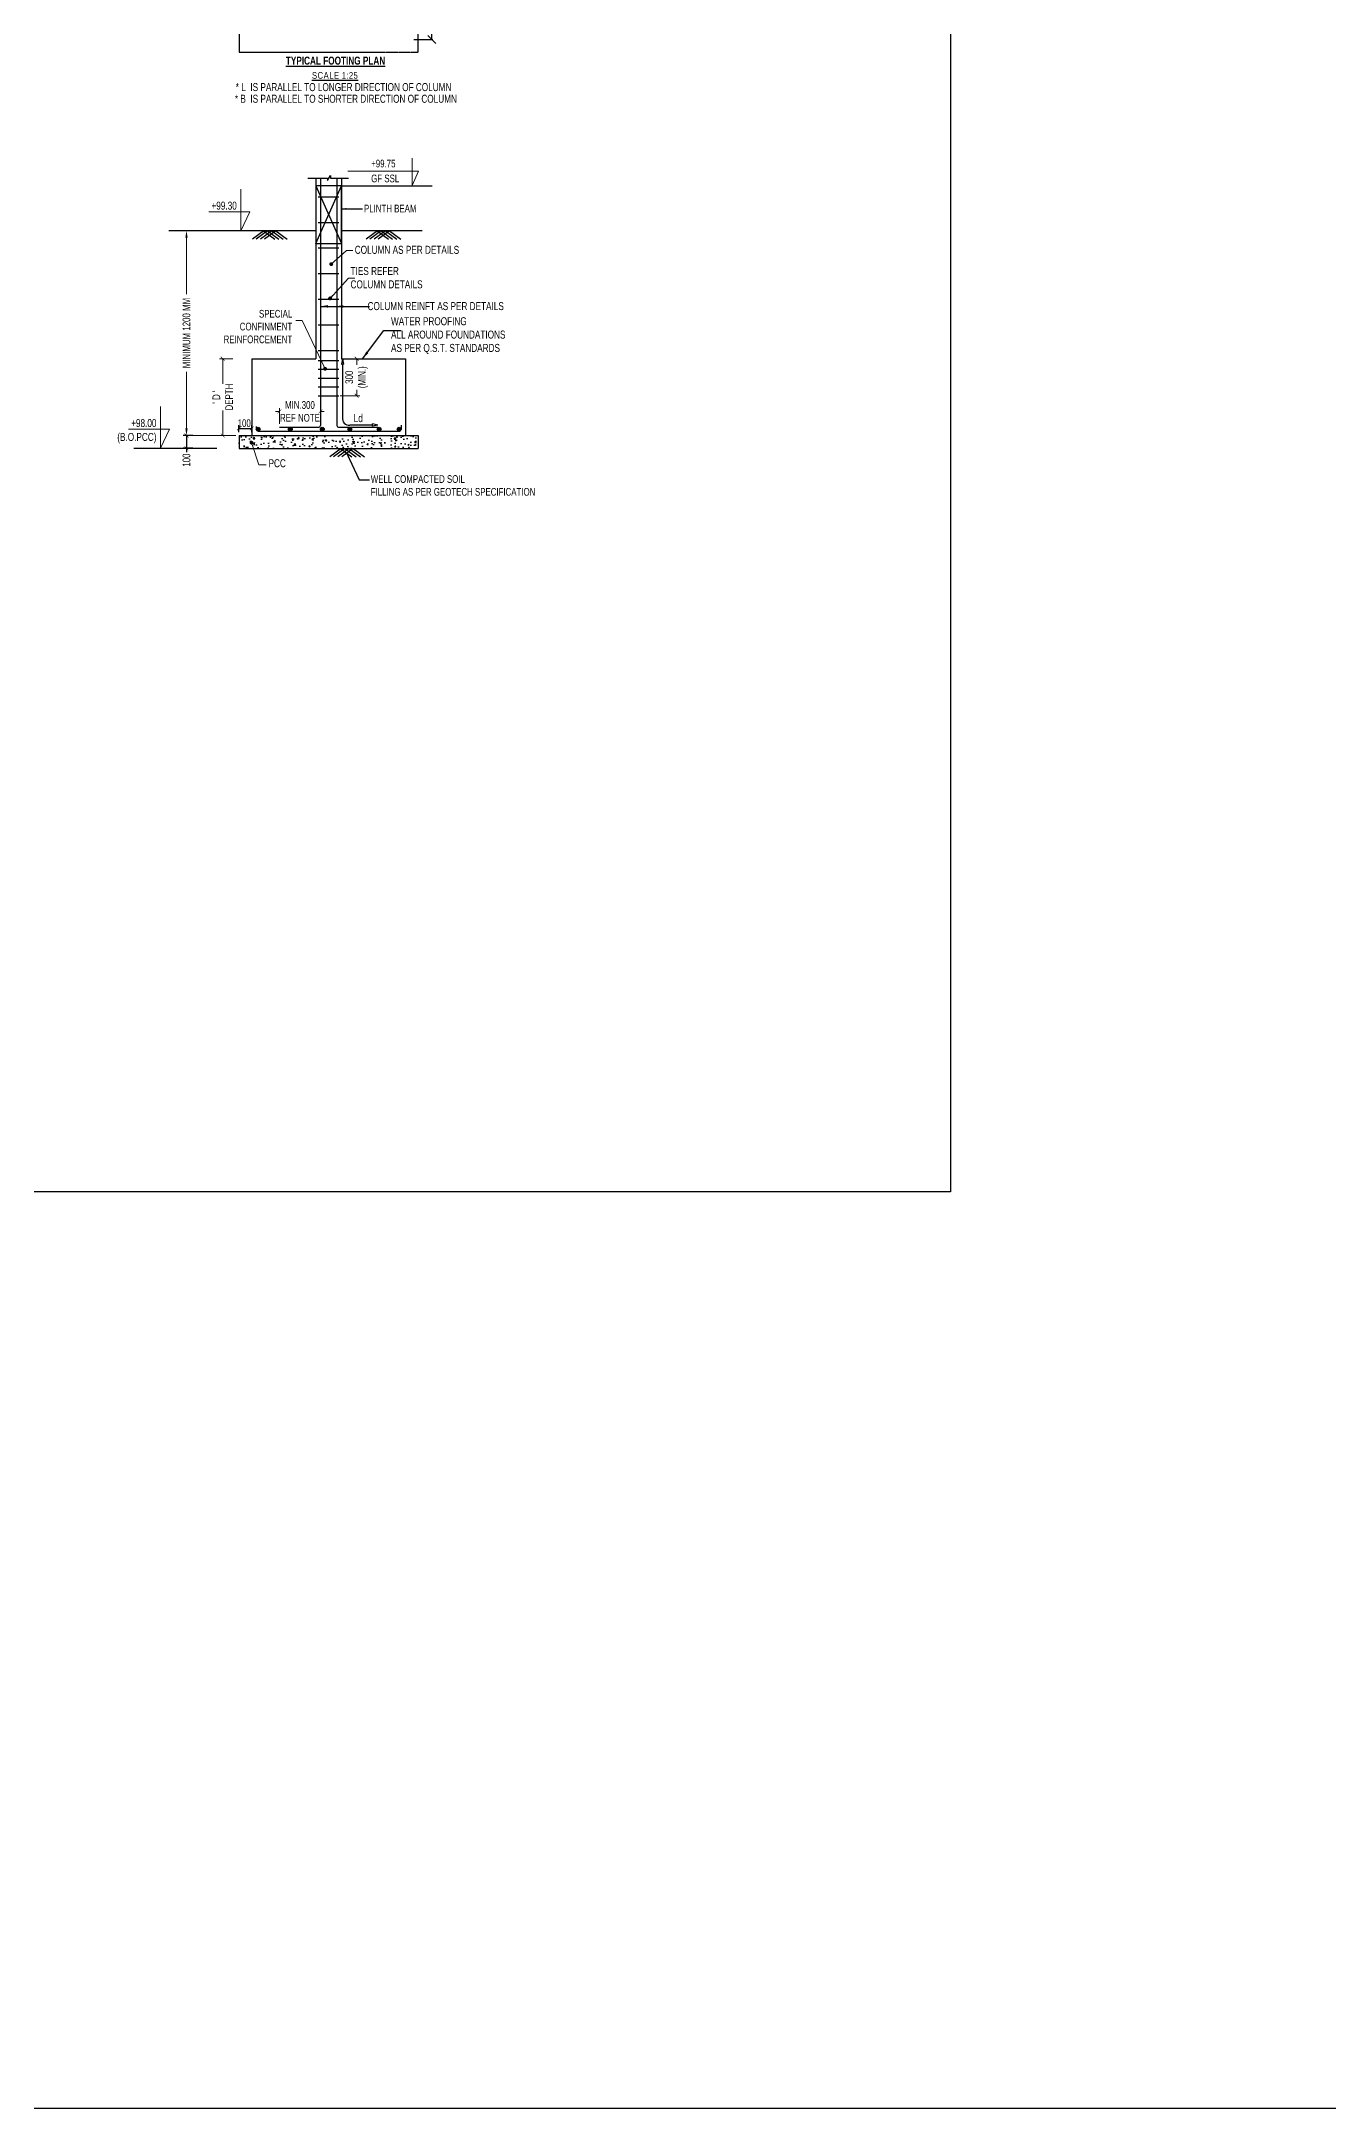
# Model space of a CAD drawing. Header units: millimetres. Extents: x 1798 to 243113, y 1193 to 150435.
# Drawn here: x 96780 to 106831, y 109480 to 125625 of the extents above; entities that cross this region are included whole.
import ezdxf
from ezdxf.enums import TextEntityAlignment as Align

# ---------------------------------------------------------------- set-up
doc = ezdxf.new("R2010")
doc.units = ezdxf.units.MM
doc.linetypes.add('HIDDEN', pattern=[0.375, 0.25, -0.125])
for name, color, linetype in [('-S-ARROW', 253, 'Continuous'), ('A-COLM-BLDG', 5, 'Continuous'), ('beam', 4, 'Continuous'), ('col dim', 8, 'Continuous'), ('DIM', 8, 'Continuous'), ('EXCAV', 240, 'HIDDEN'), ('FOOTI DIM', 8, 'Continuous'), ('Leader', 8, 'Continuous'), ('MI', 8, 'Continuous'), ('rein', 3, 'Continuous'), ('S-SECTION', 5, 'Continuous'), ('STEEL', 3, 'Continuous'), ('STR- BEAM NUMBERS', 30, 'Continuous'), ('STR-DIM', 8, 'Continuous'), ('sub title', 22, 'Continuous')]:
    doc.layers.add(name, color=color, linetype=linetype)
for name, color, linetype, lineweight in [('col hatch', 9, 'Continuous', 0), ('NOS', 4, 'Continuous', 20), ('S - DIM', 8, 'Continuous', 13), ('S-COLS-IDEN', 4, 'Continuous', 9)]:
    doc.layers.add(name, color=color, linetype=linetype, lineweight=lineweight)
doc.styles.add('SOBHA', font='swisscl.ttf')
doc.styles.add('ST3', font='arial.ttf', dxfattribs={"height": 1})
doc.styles.add('Swis721 LtCn BT_4', font='swisscl.ttf', dxfattribs={"height": 3.5})
doc.dimstyles.new('S-100', dxfattribs={"dimscale": 100, "dimtxt": 2.5, "dimasz": 1.5, "dimexe": 0.25, "dimexo": 0.25, "dimgap": 0.1, "dimtad": 0, "dimdec": 0, "dimrnd": 0.0005, "dimzin": 0, "dimdsep": 46, "dimtxsty": 'SOBHA', "dimblk": 'OBLIQUE', "dimcen": 0.09, "dimclrd": 8, "dimclre": 8, "dimclrt": 6, "dimadec": 0, "dimazin": 0, "dimtfac": 1, "dimtdec": 0, "dimtofl": 0, "dimtmove": 0, "dimatfit": 3, "dimfxl": 0.18, "dimtolj": 1, "dimtzin": 0, "dimlwd": -1, "dimlwe": -1, "dimarcsym": 0})
doc.dimstyles.new('S-25', dxfattribs={"dimscale": 25, "dimtxt": 2.5, "dimasz": 2.5, "dimexe": 0.25, "dimexo": 0.25, "dimgap": 0.1, "dimtad": 0, "dimdec": 0, "dimrnd": 0.0005, "dimzin": 0, "dimdsep": 46, "dimtxsty": 'SOBHA', "dimblk": 'OBLIQUE', "dimcen": 0.09, "dimclrd": 8, "dimclre": 8, "dimclrt": 6, "dimadec": 0, "dimazin": 0, "dimtfac": 1, "dimtdec": 0, "dimtofl": 0, "dimtmove": 0, "dimatfit": 3, "dimfxl": 0.18, "dimtolj": 1, "dimtzin": 0, "dimlwd": -1, "dimlwe": -1, "dimarcsym": 0})
doc.dimstyles.new('S-25-1', dxfattribs={"dimscale": 25, "dimtxt": 2.5, "dimasz": 1.5, "dimexe": 1, "dimexo": 1, "dimgap": 0.1, "dimtad": 0, "dimdec": 0, "dimrnd": 0.0005, "dimzin": 0, "dimdsep": 46, "dimtxsty": 'SOBHA', "dimblk": 'ARCHTICK', "dimcen": 0, "dimclrd": 253, "dimclre": 253, "dimclrt": 6, "dimadec": 0, "dimazin": 0, "dimtfac": 1, "dimtdec": 0, "dimtofl": 0, "dimtmove": 0, "dimatfit": 3, "dimfxl": 1, "dimtolj": 1, "dimtzin": 0, "dimlwd": -1, "dimlwe": -1, "dimarcsym": 0})
doc.dimstyles.new('S-50-1', dxfattribs={"dimscale": 50, "dimtxt": 2.5, "dimasz": 1.5, "dimexe": 1, "dimexo": 1, "dimgap": 0.1, "dimtad": 0, "dimdec": 0, "dimrnd": 0.0005, "dimzin": 0, "dimdsep": 46, "dimtxsty": 'SOBHA', "dimblk": 'ARCHTICK', "dimcen": 0, "dimclrd": 8, "dimclre": 8, "dimclrt": 6, "dimadec": 0, "dimazin": 0, "dimtfac": 1, "dimtdec": 0, "dimtofl": 0, "dimtmove": 0, "dimatfit": 3, "dimfxl": 1, "dimtolj": 1, "dimtzin": 0, "dimlwd": -1, "dimlwe": -1, "dimarcsym": 0})

# ---------------------------------------------------------------- blocks, each defined once
blk = doc.blocks.new('_OBLIQUE')
at = {"color": 0, "linetype": 'ByBlock'}
blk.add_line((-0.5, -0.5), (0.5, 0.5), dxfattribs=at)
blk = doc.blocks.new('*D503')
at = {"layer": 'FOOTI DIM', "color": 8, "transparency": 16777216}
for p, q in [((99688, 126940), (99836, 126940)), ((99829, 126940), (99829, 126518)), ((99829, 125640), (99829, 126451)), ((99688, 125640), (99836, 125640))]:
    blk.add_line(p, q, dxfattribs=at)
at = {"layer": 'FOOTI DIM', "color": 8, "transparency": 16777216, "xscale": 62.5, "yscale": 62.5, "zscale": 62.5}
for p, rotation in [((99829, 126940), 90), ((99829, 125640), 270)]:
    blk.add_blockref('_OBLIQUE', p, dxfattribs=dict(at, rotation=rotation))
at = {"layer": 'FOOTI DIM', "color": 6, "transparency": 16777216, "insert": (99829, 126484), "char_height": 62.5, "attachment_point": 5, "rotation": 90, "style": 'SOBHA'}
blk.add_mtext('\\A1;L*', dxfattribs=at)
blk = doc.blocks.new('_ArchTick')
at = {"color": 0, "linetype": 'ByBlock', "const_width": 0.15}
blk.add_lwpolyline([(-0.5, -0.5), (0.5, 0.5)], dxfattribs=at)
blk = doc.blocks.new('*D504')
at = {"layer": 'NOS', "color": 8, "ltscale": 3000, "transparency": 16777216}
for p, q in [((98276, 123147), (98171, 123147)), ((98196, 123147), (98196, 122951)), ((98196, 122547), (98196, 122742)), ((98226, 122547), (98171, 122547))]:
    blk.add_line(p, q, dxfattribs=at)
at = {"layer": 'NOS', "color": 8, "ltscale": 3000, "transparency": 16777216, "xscale": 30, "yscale": 30, "zscale": 30}
for p, rotation in [((98196, 123147), 90), ((98196, 122547), 270)]:
    blk.add_blockref('_ArchTick', p, dxfattribs=dict(at, rotation=rotation))
at = {"layer": 'NOS', "color": 6, "ltscale": 3000, "transparency": 16777216, "insert": (98196, 122847), "char_height": 60, "attachment_point": 5, "rotation": 90, "style": 'SOBHA'}
blk.add_mtext("\\A1;' D '\\PDEPTH", dxfattribs=at)
blk = doc.blocks.new('*D505')
at = {"layer": 'FOOTI DIM', "color": 8, "transparency": 16777216}
for p, q in [((97963, 122547), (97888, 122547)), ((97913, 122547), (97913, 122447)), ((97963, 122447), (97888, 122447)), ((97913, 122447), (97913, 122417))]:
    blk.add_line(p, q, dxfattribs=at)
at = {"layer": 'FOOTI DIM', "color": 8, "transparency": 16777216, "xscale": 30, "yscale": 30, "zscale": 30}
for p, rotation in [((97913, 122547), 90), ((97913, 122447), 270)]:
    blk.add_blockref('_ArchTick', p, dxfattribs=dict(at, rotation=rotation))
at = {"layer": 'FOOTI DIM', "color": 6, "transparency": 16777216, "insert": (97913, 122355), "char_height": 60, "attachment_point": 5, "rotation": 90, "style": 'SOBHA'}
blk.add_mtext('\\A1;100', dxfattribs=at)
blk = doc.blocks.new('*D506')
at = {"layer": 'NOS', "color": 8, "ltscale": 3000, "transparency": 16777216}
for p, q in [((98341, 124147), (97888, 124147)), ((97913, 124092), (97913, 123650)), ((97913, 122602), (97913, 123044)), ((98298, 122547), (97888, 122547))]:
    blk.add_line(p, q, dxfattribs=at)
for points in [[(97904, 124092), (97922, 124092), (97913, 124147)], [(97904, 122602), (97922, 122602), (97913, 122547)]]:
    blk.add_solid(points, dxfattribs=at)
at = {"layer": 'NOS', "color": 6, "ltscale": 3000, "transparency": 16777216, "insert": (97913, 123347), "char_height": 60, "attachment_point": 5, "rotation": 90, "style": 'SOBHA'}
blk.add_mtext('\\A1;MINIMUM 1200 MM', dxfattribs=at)
blk = doc.blocks.new('*D507')
at = {"layer": 'NOS', "color": 8, "ltscale": 3000, "transparency": 16777216}
for p, q in [((98639, 122735), (98609, 122735)), ((98639, 122637), (98639, 122760)), ((98958, 122735), (98988, 122735))]:
    blk.add_line(p, q, dxfattribs=at)
at = {"layer": 'NOS', "color": 8, "ltscale": 3000, "transparency": 16777216, "xscale": 30, "yscale": 30, "zscale": 30}
blk.add_blockref('_ArchTick', (98639, 122735), dxfattribs=at)
at = {"layer": 'NOS', "color": 8, "ltscale": 3000, "transparency": 16777216, "xscale": 30, "yscale": 30, "zscale": 30, "rotation": 180}
blk.add_blockref('_ArchTick', (98958, 122735), dxfattribs=at)
at = {"layer": 'NOS', "color": 6, "ltscale": 3000, "transparency": 16777216, "insert": (98799, 122735), "char_height": 60, "attachment_point": 5, "style": 'SOBHA'}
blk.add_mtext('\\A1;MIN.300\\P{\\A0;REF NOTE}', dxfattribs=at)
blk = doc.blocks.new('*D508')
at = {"layer": 'FOOTI DIM', "color": 8, "transparency": 16777216}
for p, q in [((98323, 122572), (98323, 122628)), ((98323, 122603), (98423, 122603)), ((98423, 122572), (98423, 122628))]:
    blk.add_line(p, q, dxfattribs=at)
at = {"layer": 'FOOTI DIM', "color": 8, "transparency": 16777216, "xscale": 30, "yscale": 30, "zscale": 30, "rotation": 180}
blk.add_blockref('_ArchTick', (98323, 122603), dxfattribs=at)
at = {"layer": 'FOOTI DIM', "color": 8, "transparency": 16777216, "xscale": 30, "yscale": 30, "zscale": 30}
blk.add_blockref('_ArchTick', (98423, 122603), dxfattribs=at)
at = {"layer": 'FOOTI DIM', "color": 6, "transparency": 16777216, "insert": (98364, 122643), "char_height": 60, "attachment_point": 5, "style": 'SOBHA'}
blk.add_mtext('\\A1;100', dxfattribs=at)
blk = doc.blocks.new('A$C3f590656')
at = {"layer": 'DIM'}
for p, q in [((0, -100), (200, 350)), ((0, 350), (200, -100))]:
    blk.add_line(p, q, dxfattribs=at)
blk.add_lwpolyline([(0, -100), (200, -100), (200, 350), (0, 350)], close=True, dxfattribs=at)
blk = doc.blocks.new('*D657')
at = {"layer": 'NOS', "color": 8, "ltscale": 3000, "transparency": 16777216}
for p, q in [((99148, 123147), (99267, 123147)), ((99242, 123147), (99242, 123099)), ((99242, 122858), (99242, 122905)), ((99113, 122858), (99267, 122858))]:
    blk.add_line(p, q, dxfattribs=at)
at = {"layer": 'NOS', "color": 8, "ltscale": 3000, "transparency": 16777216, "xscale": 30, "yscale": 30, "zscale": 30}
for p, rotation in [((99242, 123147), 90), ((99242, 122858), 270)]:
    blk.add_blockref('_ArchTick', p, dxfattribs=dict(at, rotation=rotation))
at = {"layer": 'NOS', "color": 6, "ltscale": 3000, "transparency": 16777216, "insert": (99242, 123002), "char_height": 60, "attachment_point": 5, "rotation": 90, "style": 'SOBHA'}
blk.add_mtext('\\A1;300\\P(MIN.)', dxfattribs=at)

msp = doc.modelspace()

# ---------------------------------------------------------------- hatches: boundary and pattern name
at = {"layer": 'col dim', "ltscale": 3000}
h = msp.add_hatch(dxfattribs=at)
h.set_pattern_fill('AR-CONC', color=256, scale=15, style=0)
h.set_pattern_definition([(50, (-315381.58, 712244.875), (107.589027, -9.41282), [11.25, -123.75]), (355, (-315381.58, 712244.88), (-20.8127, 112.82882), [9, -99]), (100.4514, (-315372.62, 712244.09), (86.776407, 103.415931), [9.561028, -105.171317]), (46.1842, (-315381.58, 712274.88), (160.086157, -24.827852), [16.875, -185.625]), (96.6356, (-315368.24, 712272.8), (140.199406, 146.11768), [14.341543, -157.75695]), (351.1842, (-315381.58, 712274.88), (140.19929, 146.11779), [13.5, -148.5]), (21, (-315366.58, 712267.375), (89.536058, -60.392834), [11.25, -123.75]), (326, (-315366.58, 712267.38), (36.4973, 108.772507), [9, -99]), (71.4514, (-315359.12, 712262.34), (126.033394, 48.379575), [9.561028, -105.171317]), (37.5, (-315381.584, 712244.875), (1.8239783, 49.934078), [0, -97.8, 0, -100.5, 0, -99.375]), (7.5, (-315381.584, 712244.875), (39.4604306, 59.1617568), [0, -57.3, 0, -95.55, 0, -37.875]), (327.5, (-315415.034, 712244.875), (80.0733654, -3.3832308), [0, -37.5, 0, -117, 0, -155.25]), (317.5, (-315430.034, 712244.875), (87.4779254, 15.0157473), [0, -48.75, 0, -77.7, 0, -110.25])])
h.paths.add_polyline_path([(99723.1, 122446.7), (99723.1, 122546.7), (98323.1, 122546.7), (98323.1, 122446.7)])
at = {"layer": 'rein', "ltscale": 3000}
for points in [[(98488.1, 122596.7, 1), (98458.1, 122596.7, 1)], [(98738.1, 122596.7, 1), (98708.1, 122596.7, 1)], [(98988.1, 122596.7, 1), (98958.1, 122596.7, 1)], [(99203.6, 122596.7, 1), (99173.6, 122596.7, 1)], [(99432.3, 122596.7, 1), (99402.3, 122596.7, 1)], [(99588.5, 122596.7, 1), (99558.5, 122596.7, 1)]]:
    msp.add_hatch(color=256, dxfattribs=at).paths.add_polyline_path(points)

# ---------------------------------------------------------------- linework, layer by layer
at = {"layer": '-S-ARROW', "color": 253, "linetype": 'Continuous', "ltscale": 10}
for p, q in [((98516.8, 124146.7), (98428.5, 124080.6)), ((98545.7, 124146.7), (98457.4, 124080.6)), ((98578.8, 124146.7), (98490.5, 124080.6)), ((98513.5, 124146.7), (98601.8, 124080.6)), ((98611, 124146.7), (98522.7, 124080.6)), ((98546.5, 124146.7), (98634.8, 124080.6)), ((98578.8, 124146.7), (98667.1, 124080.6)), ((98611.9, 124146.7), (98700.2, 124080.6)), ((99404.3, 124146.7), (99316, 124080.6)), ((99433.2, 124146.7), (99344.9, 124080.6)), ((99466.2, 124146.7), (99377.9, 124080.6)), ((99400.9, 124146.7), (99489.2, 124080.6)), ((99498.5, 124146.7), (99410.2, 124080.6)), ((99434, 124146.7), (99522.3, 124080.6)), ((99466.2, 124146.7), (99554.6, 124080.6)), ((99499.3, 124146.7), (99587.6, 124080.6)), ((99120.1, 122446.7), (99031.8, 122380.6)), ((99149, 122446.7), (99060.7, 122380.6)), ((99182.1, 122446.7), (99093.8, 122380.6)), ((99116.8, 122446.7), (99205.1, 122380.6)), ((99214.3, 122446.7), (99126, 122380.6)), ((99149.8, 122446.7), (99238.1, 122380.6)), ((99182.1, 122446.7), (99270.4, 122380.6)), ((99215.1, 122446.7), (99303.5, 122380.6))]:
    msp.add_line(p, q, dxfattribs=at)
at = {"color": 8}
msp.add_line((98149.4, 122446.7), (97501.8, 122446.7), dxfattribs=at)
at = {"layer": 'A-COLM-BLDG'}
msp.add_arc((99575.2, 122594.7), 13, 270, 0, dxfattribs=at)
at = {"layer": 'beam', "color": 4}
msp.add_lwpolyline([(243113, 109480.4), (43525, 109480.4), (43525, 150435.4), (243113, 150435.4)], close=True, dxfattribs=at)
at = {"layer": 'beam', "color": 2}
msp.add_lwpolyline([(64998.3, 142497.5), (103878.3, 142497.5), (103878.3, 116639.6), (64998.3, 116639.6)], close=True, dxfattribs=at)
at = {"layer": 'EXCAV', "color": 7, "ltscale": 0.8}
msp.add_lwpolyline([(98323.1, 125540.1), (99723.1, 125540.1), (99723.1, 127040.1), (98323.1, 127040.1)], close=True, dxfattribs=at)
at = {"layer": 'MI'}
for p, q in [((99123.1, 124496.7), (99830.8, 124496.7)), ((98923.1, 124146.7), (97776.4, 124146.7)), ((99752.5, 124146.7), (99123.1, 124146.7))]:
    msp.add_line(p, q, dxfattribs=at)
at = {"layer": 'NOS', "color": 8}
msp.add_lwpolyline([(99676.3, 124712.7), (99676.3, 124499.4), (99725.3, 124612.6), (99173.4, 124612.6)], dxfattribs=at)
at = {"layer": 'rein', "ltscale": 3000}
for p, q in [((98958.1, 124558), (98958.1, 122624.7)), ((99088.1, 124558.1), (99088.1, 122624.7)), ((98942.3, 124411.7), (99103.8, 124411.7)), ((98942.3, 124211.7), (99103.8, 124211.7)), ((98942.3, 124011.7), (99103.8, 124011.7)), ((98942.3, 123811.7), (99103.8, 123811.7)), ((98942.3, 123611.7), (99103.8, 123611.7)), ((98942.3, 123411.7), (99103.8, 123411.7)), ((98942.3, 123211.7), (99103.8, 123211.7)), ((98942.3, 123133.7), (99103.8, 123133.7)), ((98942.3, 123064.8), (99103.8, 123064.8)), ((98942.3, 122995.8), (99103.8, 122995.8)), ((98942.3, 122926.9), (99103.8, 122926.9)), ((98942.3, 122857.9), (99103.8, 122857.9)), ((98458.1, 122617.4), (98458.1, 122596.7)), ((98473.1, 122581.7), (99575.2, 122581.7)), ((98639, 122611.7), (98945.2, 122611.7)), ((99101.1, 122611.7), (99407.3, 122611.7)), ((99588.1, 122627.4), (99588.1, 122594.7))]:
    msp.add_line(p, q, dxfattribs=at)
for centre in [(98473.1, 122596.7), (98723.1, 122596.7), (98973.1, 122596.7), (99188.6, 122596.7), (99417.3, 122596.7), (99573.5, 122596.7)]:
    msp.add_circle(centre, 15, dxfattribs=at)
for centre, radius, start, end in [((98473.1, 122596.7), 15, 180, 270), ((98945.2, 122624.7), 13, 270, 0), ((99101.1, 122624.7), 13, 180, 270)]:
    msp.add_arc(centre, radius, start, end, dxfattribs=at)
at = {"layer": 'S - DIM'}
for p, q in [((98337.1, 124146.7), (98337.1, 124470.6)), ((98408.3, 124294.4), (98087.7, 124294.4)), ((98337.1, 124146.7), (98408.3, 124294.4)), ((97709.9, 122448.9), (97709.9, 122772.7)), ((97781.2, 122596.5), (97460.5, 122596.5)), ((97709.9, 122448.9), (97781.2, 122596.5))]:
    msp.add_line(p, q, dxfattribs=at)
at = {"layer": 'S-SECTION', "linetype": 'Continuous'}
for p, q in [((98923.1, 124558), (98923.1, 123146.7)), ((99123.1, 124558.1), (99123.1, 123146.7)), ((98423.1, 123146.7), (98423.1, 122546.7)), ((98423.1, 123146.7), (98923.1, 123146.7)), ((99123.1, 123146.7), (99623.1, 123146.7)), ((99623.1, 123146.7), (99623.1, 122546.7)), ((98323.1, 122546.7), (98323.1, 122446.7)), ((98323.1, 122546.7), (99723.1, 122546.7)), ((99723.1, 122546.7), (99723.1, 122446.7)), ((98323.1, 122446.7), (99723.1, 122446.7))]:
    msp.add_line(p, q, dxfattribs=at)
at = {"layer": 'STR-DIM'}
for p, q in [((99123.7, 123104.8), (99139.8, 123104.8)), ((99131.7, 123104.8), (99131.7, 122688.3)), ((99365.3, 122629), (99188.6, 122629)), ((99365.3, 122621), (99365.3, 122637))]:
    msp.add_line(p, q, dxfattribs=at)
for points in [[(98861.2, 124558), (99015, 124558), (99015, 124538.3), (99036.4, 124576.6), (99036.4, 124558.1), (99178.6, 124558.1)], [(99131.7, 123146.7), (99123.7, 123104.8)], [(99131.7, 123146.7), (99139.8, 123104.8)], [(99407.3, 122629), (99365.3, 122637)], [(99407.3, 122629), (99365.3, 122621)]]:
    msp.add_lwpolyline(points, dxfattribs=at)
msp.add_arc((99180.7, 122678.3), 50, 168.52248, 279.08996, dxfattribs=at)

# ---------------------------------------------------------------- block references
at = {"layer": 'S-COLS-IDEN', "color": 4, "linetype": 'ByBlock'}
msp.add_blockref('A$C3f590656', (98923.1, 124146.7), dxfattribs=at)

# ---------------------------------------------------------------- texts
at = {"layer": 'NOS', "ltscale": 3000, "style": 'ST3'}
for s, insert, char_height, attachment_point in [('{\\fSwis721 LtCn BT|b0|i0|c0|p34;\\C6;* L  IS PARALLEL TO LONGER DIRECTION OF COLUMN}', (98297.8, 125299.4), 62.5, 1), ('{\\fSwis721 LtCn BT|b0|i0|c0|p34;\\C6;* B  IS PARALLEL TO SHORTER DIRECTION OF COLUMN}', (98291, 125208.3), 62.5, 1), ('{\\fSwis721 LtCn BT|b0|i0|c0|p34;\\C6;+99.30}', (98305.8, 124373.6), 62.5, 3), ('{\\fSwis721 LtCn BT|b0|i0|c0|p34;\\C6;COLUMN AS PER DETAILS}', (99227, 124028.5), 62.5, 1), ('{\\fSwis721 LtCn BT|b0|i0|c0|p34;\\C6;TIES REFER \\PCOLUMN DETAILS}', (99194.1, 123863), 62.5, 1), ('{\\fSwis721 LtCn BT|b0|i0|c0|p34;\\C6; SPECIAL \\PCONFINMENT \\PREINFORCEMENT}', (98738.9, 123527.9), 60, 3), ('{\\fSwis721 LtCn BT|b0|i0|c0|p34;\\C6;Ld}', (99218.7, 122714.1), 62.5, 1), ('{\\fSwis721 LtCn BT|b0|i0|c0|p34;\\C6;(B.O.PCC)}', (97678.7, 122567), 62.5, 3), ('{\\fSwis721 LtCn BT|b0|i0|c0|p34;\\C6;+98.00}', (97678.7, 122675.8), 62.5, 3)]:
    msp.add_mtext(s, dxfattribs=dict(at, insert=insert, char_height=char_height, attachment_point=attachment_point))
at = {"layer": 'NOS', "ltscale": 3000, "insert": (98553.6, 122361.7), "char_height": 62.5, "width": 3.631, "attachment_point": 1, "style": 'ST3'}
msp.add_mtext('{\\fSwis721 LtCn BT|b0|i0|c0|p34;\\C6;PCC }', dxfattribs=at)
at = {"layer": 'STEEL', "color": 6, "style": 'SOBHA'}
msp.add_text('COLUMN REINFT AS PER DETAILS', height=62.5, rotation=0.00269, dxfattribs=at).set_placement((100390.9, 123589), align=Align.TOP_RIGHT)
at = {"layer": 'STEEL', "color": 6, "insert": (101837.5, 123470.7), "char_height": 62.5, "width": 2327.423, "attachment_point": 3, "rotation": 0.00269, "style": 'SOBHA'}
msp.add_mtext('\\pxql;WATER PROOFING \\PALL AROUND FOUNDATIONS\\PAS PER Q.S.T. STANDARDS', dxfattribs=at)
at = {"layer": 'STR- BEAM NUMBERS', "color": 6, "ltscale": 3000, "style": 'SOBHA'}
for s, p in [('+99.75', (99355.2, 124641.1)), ('GF SSL', (99355.2, 124524.6))]:
    msp.add_text(s, height=60, dxfattribs=at).set_placement(p)
at = {"layer": 'STR- BEAM NUMBERS', "ltscale": 3000, "char_height": 60, "attachment_point": 1, "style": 'SOBHA'}
for s, insert in [('{\\C6;PLINTH BEAM}', (99298.7, 124349.6)), ('{\\C6;WELL COMPACTED SOIL \\PFILLING AS PER GEOTECH SPECIFICATION }', (99352, 122237.2))]:
    msp.add_mtext(s, dxfattribs=dict(at, insert=insert))
at = {"layer": 'sub title', "color": 30, "insert": (99076.7, 125338.5), "char_height": 62.5, "width": 14226.942, "attachment_point": 8, "style": 'Swis721 LtCn BT_4'}
msp.add_mtext('{\\fSwis721 LtCn BT|b1|i0|c0|p34;\\LTYPICAL FOOTING PLAN \\P }', dxfattribs=at)
at = {"layer": 'sub title', "color": 6, "insert": (99073.3, 125332.5), "char_height": 62.5, "width": 14226.942, "attachment_point": 8, "style": 'Swis721 LtCn BT_4'}
msp.add_mtext('{\\fArial Narrow|b0|i0|c0|p34;\\H0.83333x;\\T1.1;\\LSCALE 1:25}', dxfattribs=at)

# ---------------------------------------------------------------- dimensions: what is measured, and where the dimension line sits
at = {"layer": 'FOOTI DIM'}
dim = msp.add_linear_dim(base=(99829.4, 126940.1), p1=(99682.2, 125640.1), p2=(99682.2, 126940.1), angle=90, text='L*', dimstyle='S-25', dxfattribs=at)
dim.commit()
dim.dimension.update_dxf_attribs({"geometry": '*D503', "text_midpoint": (99829.4, 126484.4), "dimtype": 160})
dim = msp.add_linear_dim(base=(97912.7, 122446.7), p1=(97988.2, 122546.7), p2=(97988.2, 122446.7), angle=90, dimstyle='S-100', override={"dimtxt": 0.6, "dimasz": 0.3, "dimblk1": 'ArchTick', "dimblk2": 'ArchTick', "dimsah": 1}, dxfattribs=at)
dim.commit()
dim.dimension.update_dxf_attribs({"geometry": '*D505', "text_midpoint": (97912.7, 122355)})
dim = msp.add_linear_dim(base=(98423.1, 122602.9), p1=(98323.1, 122546.7), p2=(98423.1, 122546.7), dimstyle='S-100', override={"dimtxt": 0.6, "dimasz": 0.3, "dimblk1": 'ArchTick', "dimblk2": 'ArchTick', "dimsah": 1, "dimtmove": 2}, dxfattribs=at)
dim.commit()
dim.dimension.update_dxf_attribs({"geometry": '*D508', "text_midpoint": (98363.9, 122642.7), "dimtype": 160})
at = {"layer": 'NOS', "ltscale": 3000}
for base, p1, p2, text, override, picture, middle in [((97912.7, 124146.7), (98323.1, 122546.7), (98365.9, 124146.7), 'MINIMUM 1200 MM', {"dimtxt": 0.6, "dimasz": 0.55, "dimsah": 1}, '*D506', (97912.7, 123346.7)), ((98196.4, 123146.7), (98250.6, 122546.7), (98300.6, 123146.7), "' D '\\PDEPTH", {"dimtxt": 0.6, "dimasz": 0.3, "dimblk1": 'ArchTick', "dimblk2": 'ArchTick', "dimsah": 1}, '*D504', (98196.4, 122846.7)), ((99241.7, 122857.9), (99123.1, 123146.7), (99088.1, 122857.9), '300\\P(MIN.)', {"dimtxt": 0.6, "dimasz": 0.3, "dimblk1": 'ArchTick', "dimblk2": 'ArchTick', "dimsah": 1}, '*D657', (99241.7, 123002.3))]:
    dim = msp.add_linear_dim(base=base, p1=p1, p2=p2, angle=90, text=text, dimstyle='S-100', override=override, dxfattribs=at)
    dim.commit()
    dim.dimension.update_dxf_attribs({"geometry": picture, "text_midpoint": middle})
dim = msp.add_linear_dim(base=(98958.1, 122735.4), p1=(98639, 122611.7), p2=(98958.1, 122735.4), text='MIN.300\\P{\\A0;REF NOTE}', dimstyle='S-100', override={"dimtxt": 0.6, "dimasz": 0.3, "dimblk1": 'ArchTick', "dimblk2": 'ArchTick', "dimsah": 1}, dxfattribs=at)
dim.commit()
dim.dimension.update_dxf_attribs({"geometry": '*D507', "text_midpoint": (98798.6, 122735.4)})

# ---------------------------------------------------------------- leaders
at = {"layer": 'col hatch', "ltscale": 3000}
for points in [[(99043.3, 123885.6), (99161.9, 123993.2), (99210.8, 123993.2)], [(99034.1, 123618.2), (99178.2, 123775.7), (99227.1, 123775.7)], [(98995.4, 123068.1), (98815.9, 123444.7), (98767, 123444.7)], [(98420.6, 122491.2), (98477.4, 122317.1), (98535, 122317.1)]]:
    msp.add_leader(points, dimstyle='S-100', override={"dimasz": 0.3, "dimldrblk": 'Dot'}, dxfattribs=at)
at = {"layer": 'Leader'}
for points in [[(99122.4, 124317.3), (99287.6, 124317.3)], [(99164.4, 122406.6), (99260.9, 122201.2), (99342.4, 122201.2)]]:
    msp.add_leader(points, dimstyle='S-25-1', dxfattribs=at)
at = {"layer": 'STEEL', "color": 6}
for points in [[(98958.1, 123555.4), (99342.5, 123555.4)], [(99078.1, 123555.4), (99342.5, 123555.4)]]:
    msp.add_leader(points, dimstyle='S-50-1', override={"dimasz": 1.2}, dxfattribs=at)
msp.add_leader([(99286.8, 123146.7), (99453.4, 123366.6), (99589.5, 123366.6)], dimstyle='S-25', dxfattribs=at)

doc.saveas('drawing.dxf')
